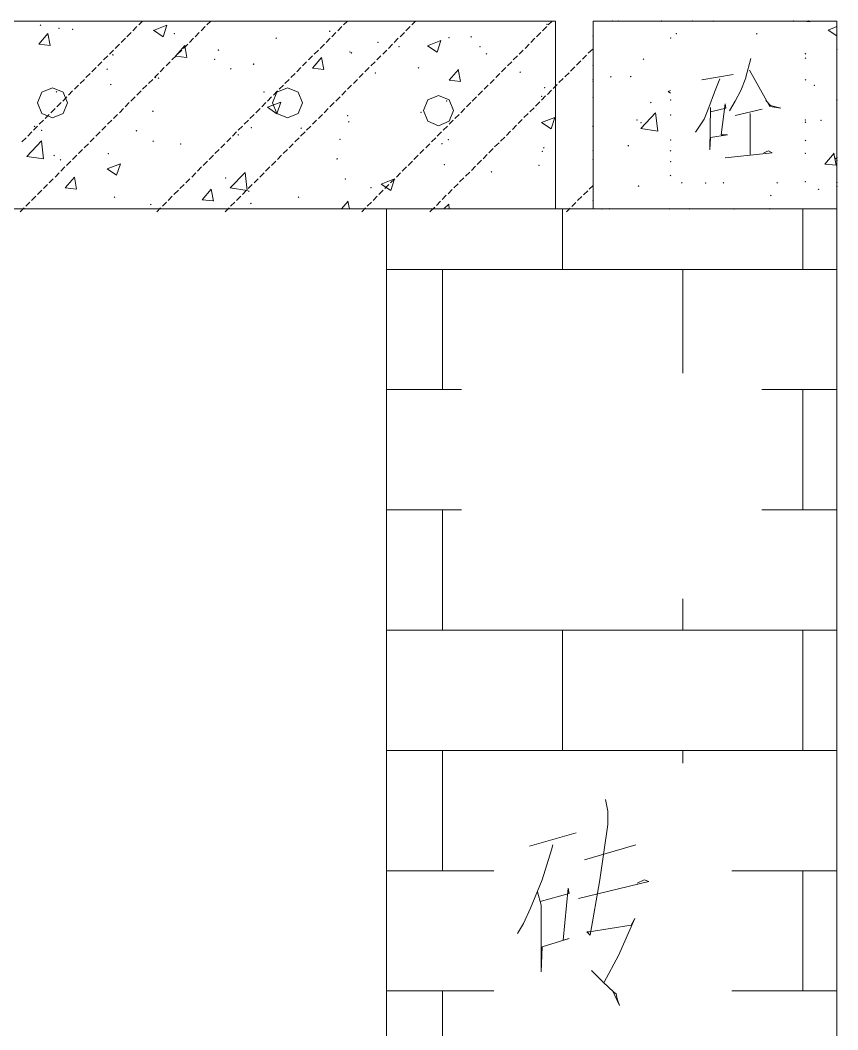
# Model space of a CAD drawing. Header units: millimetres. Extents: x -4415 to 173792, y -78716 to 47289.
# Drawn here: x 20063 to 23873, y -24127 to -19425 of the extents above; entities that cross this region are included whole.
import ezdxf

# ---------------------------------------------------------------- set-up
doc = ezdxf.new("R2010")
doc.units = ezdxf.units.MM

msp = doc.modelspace()

# ---------------------------------------------------------------- hatches: boundary and pattern name
h = msp.add_hatch(color=0)
h.dxf.hatch_style = 2
h.paths.add_polyline_path([(20158.2, -19452.6), (20154.2, -19448.6), (20158.2, -19444.6), (20162.2, -19448.6)])
h = msp.add_hatch(color=0)
h.dxf.hatch_style = 2
h.paths.add_polyline_path([(20244.1, -19467.6), (20240.1, -19463.6), (20244.1, -19459.7), (20248.1, -19463.6)])
h = msp.add_hatch(color=0)
h.dxf.hatch_style = 2
h.paths.add_polyline_path([(20307.4, -19471.9), (20303.5, -19467.9), (20307.4, -19464), (20311.4, -19467.9)])
h = msp.add_hatch(color=0)
h.dxf.hatch_style = 2
h.paths.add_polyline_path([(22517.8, -19448.3), (22513.8, -19444.3), (22517.8, -19440.4), (22521.7, -19444.3)])
h = msp.add_hatch(color=0)
h.dxf.hatch_style = 2
h.paths.add_polyline_path([(22822.6, -19433.3), (22818.7, -19429.3), (22822.6, -19425.3), (22826.6, -19429.3)])
h = msp.add_hatch(color=0)
h.dxf.hatch_style = 2
h.paths.add_polyline_path([(22822.6, -19433.3), (22818.7, -19429.3), (22822.6, -19425.3), (22826.6, -19429.3)])
h = msp.add_hatch(color=0)
h.dxf.hatch_style = 2
h.paths.add_polyline_path([(22850.5, -19433.3), (22846.6, -19429.3), (22850.5, -19425.3), (22854.5, -19429.3)])
h = msp.add_hatch(color=0)
h.dxf.hatch_style = 2
h.paths.add_polyline_path([(22850.5, -19433.3), (22846.6, -19429.3), (22850.5, -19425.3), (22854.5, -19429.3)])
h = msp.add_hatch(color=0)
h.dxf.hatch_style = 2
h.paths.add_polyline_path([(22850.5, -19433.3), (22846.6, -19429.3), (22850.5, -19425.3), (22854.5, -19429.3)])
h = msp.add_hatch(color=0)
h.dxf.hatch_style = 2
h.paths.add_polyline_path([(23050.2, -19433.3), (23046.2, -19429.3), (23050.2, -19425.3), (23054.2, -19429.3)])
h = msp.add_hatch(color=0)
h.dxf.hatch_style = 2
h.paths.add_polyline_path([(23050.2, -19433.3), (23046.2, -19429.3), (23050.2, -19425.3), (23054.2, -19429.3)])
h = msp.add_hatch(color=0)
h.dxf.hatch_style = 2
h.paths.add_polyline_path([(23050.2, -19433.3), (23046.2, -19429.3), (23050.2, -19425.3), (23054.2, -19429.3)])
h = msp.add_hatch(color=0)
h.dxf.hatch_style = 2
h.paths.add_polyline_path([(23197.3, -19433.3), (23193.3, -19429.3), (23197.3, -19425.3), (23201.3, -19429.3)])
h = msp.add_hatch(color=0)
h.dxf.hatch_style = 2
h.paths.add_polyline_path([(23293.9, -19433.3), (23289.9, -19429.3), (23293.9, -19425.3), (23297.9, -19429.3)])
h = msp.add_hatch(color=0)
h.dxf.hatch_style = 2
h.paths.add_polyline_path([(23293.9, -19433.3), (23289.9, -19429.3), (23293.9, -19425.3), (23297.9, -19429.3)])
h = msp.add_hatch(color=0)
h.dxf.hatch_style = 2
h.paths.add_polyline_path([(23293.9, -19433.3), (23289.9, -19429.3), (23293.9, -19425.3), (23297.9, -19429.3)])
h = msp.add_hatch(color=0)
h.dxf.hatch_style = 2
h.paths.add_polyline_path([(23666.4, -19433.3), (23662.4, -19429.3), (23666.4, -19425.3), (23670.4, -19429.3)])
h = msp.add_hatch(color=0)
h.dxf.hatch_style = 2
h.paths.add_polyline_path([(23666.4, -19433.3), (23662.4, -19429.3), (23666.4, -19425.3), (23670.4, -19429.3)])
h = msp.add_hatch(color=0)
h.dxf.hatch_style = 2
h.paths.add_polyline_path([(23666.4, -19433.3), (23662.4, -19429.3), (23666.4, -19425.3), (23670.4, -19429.3)])
h = msp.add_hatch(color=0)
h.dxf.hatch_style = 2
h.paths.add_polyline_path([(23737.2, -19433.3), (23733.3, -19429.3), (23737.2, -19425.3), (23741.2, -19429.3)])
h = msp.add_hatch(color=0)
h.dxf.hatch_style = 2
h.paths.add_polyline_path([(23737.2, -19433.3), (23733.3, -19429.3), (23737.2, -19425.3), (23741.2, -19429.3)])
h = msp.add_hatch(color=0)
h.dxf.hatch_style = 2
h.paths.add_polyline_path([(23737.2, -19433.3), (23733.3, -19429.3), (23737.2, -19425.3), (23741.2, -19429.3)])
h = msp.add_hatch(color=0)
h.dxf.hatch_style = 2
h.paths.add_polyline_path([(20781.9, -19492.3), (20777.9, -19488.3), (20781.9, -19484.4), (20785.9, -19488.3)])
h = msp.add_hatch(color=0)
h.dxf.hatch_style = 2
h.paths.add_polyline_path([(21256.4, -19512.7), (21252.4, -19508.7), (21256.4, -19504.8), (21260.4, -19508.7)])
h = msp.add_hatch(color=0)
h.dxf.hatch_style = 2
h.paths.add_polyline_path([(21505.4, -19480.5), (21501.5, -19476.5), (21505.4, -19472.6), (21509.4, -19476.5)])
h = msp.add_hatch(color=0)
h.dxf.hatch_style = 2
h.paths.add_polyline_path([(22061.5, -19510.6), (22057.5, -19506.6), (22061.5, -19502.6), (22065.5, -19506.6)])
h = msp.add_hatch(color=0)
h.dxf.hatch_style = 2
h.paths.add_polyline_path([(22164.6, -19507.3), (22160.6, -19503.4), (22164.6, -19499.4), (22168.5, -19503.4)])
h = msp.add_hatch(color=0)
h.dxf.hatch_style = 2
h.paths.add_polyline_path([(22732.5, -19503), (22728.5, -19499.1), (22732.5, -19495.1), (22736.4, -19499.1)])
h = msp.add_hatch(color=0)
h.dxf.hatch_style = 2
h.paths.add_polyline_path([(23094.2, -19512.7), (23090.3, -19508.7), (23094.2, -19504.8), (23098.2, -19508.7)])
h = msp.add_hatch(color=0)
h.dxf.hatch_style = 2
h.paths.add_polyline_path([(23121.1, -19492.3), (23117.1, -19488.3), (23121.1, -19484.4), (23125, -19488.3)])
h = msp.add_hatch(color=0)
h.dxf.hatch_style = 2
h.paths.add_polyline_path([(23121.1, -19492.3), (23117.1, -19488.3), (23121.1, -19484.4), (23125, -19488.3)])
h = msp.add_hatch(color=0)
h.dxf.hatch_style = 2
h.paths.add_polyline_path([(23495.7, -19492.3), (23491.7, -19488.3), (23495.7, -19484.4), (23499.7, -19488.3)])
h = msp.add_hatch(color=0)
h.dxf.hatch_style = 2
h.paths.add_polyline_path([(23495.7, -19492.3), (23491.7, -19488.3), (23495.7, -19484.4), (23499.7, -19488.3)])
h = msp.add_hatch(color=0)
h.dxf.hatch_style = 2
h.paths.add_polyline_path([(23495.7, -19492.3), (23491.7, -19488.3), (23495.7, -19484.4), (23499.7, -19488.3)])
h = msp.add_hatch(color=0)
h.dxf.hatch_style = 2
h.paths.add_polyline_path([(21730.9, -19532), (21726.9, -19528.1), (21730.9, -19524.1), (21734.9, -19528.1)])
h = msp.add_hatch(color=0)
h.dxf.hatch_style = 2
h.paths.add_polyline_path([(21828.6, -19552.4), (21824.6, -19548.5), (21828.6, -19544.5), (21832.5, -19548.5)])
h = msp.add_hatch(color=0)
h.dxf.hatch_style = 2
h.paths.add_polyline_path([(22205.4, -19552.4), (22201.4, -19548.5), (22205.4, -19544.5), (22209.3, -19548.5)])
h = msp.add_hatch(color=0)
h.dxf.hatch_style = 2
h.paths.add_polyline_path([(23869.3, -19566.4), (23865.3, -19562.4), (23869.3, -19558.4), (23873.3, -19562.4)])
h = msp.add_hatch(color=0)
h.dxf.hatch_style = 2
h.paths.add_polyline_path([(20495.3, -19591.1), (20491.3, -19587.1), (20495.3, -19583.1), (20499.3, -19587.1)])
h = msp.add_hatch(color=0)
h.dxf.hatch_style = 2
h.paths.add_polyline_path([(20969.8, -19611.5), (20965.8, -19607.5), (20969.8, -19603.5), (20973.7, -19607.5)])
h = msp.add_hatch(color=0)
h.dxf.hatch_style = 2
h.paths.add_polyline_path([(20986.9, -19568.5), (20983, -19564.6), (20986.9, -19560.6), (20990.9, -19564.6)])
h = msp.add_hatch(color=0)
h.dxf.hatch_style = 2
h.paths.add_polyline_path([(21599.9, -19577.1), (21595.9, -19573.1), (21599.9, -19569.2), (21603.9, -19573.1)])
h = msp.add_hatch(color=0)
h.dxf.hatch_style = 2
h.paths.add_polyline_path([(21606.4, -19581.4), (21602.4, -19577.4), (21606.4, -19573.5), (21610.3, -19577.4)])
h = msp.add_hatch(color=0)
h.dxf.hatch_style = 2
h.paths.add_polyline_path([(22236.5, -19585.7), (22232.5, -19581.7), (22236.5, -19577.8), (22240.5, -19581.7)])
h = msp.add_hatch(color=0)
h.dxf.hatch_style = 2
h.paths.add_polyline_path([(22967.6, -19610.4), (22963.6, -19606.4), (22967.6, -19602.5), (22971.5, -19606.4)])
h = msp.add_hatch(color=0)
h.dxf.hatch_style = 2
h.paths.add_polyline_path([(23722.2, -19585.7), (23718.2, -19581.7), (23722.2, -19577.8), (23726.2, -19581.7)])
h = msp.add_hatch(color=0)
h.dxf.hatch_style = 2
h.paths.add_polyline_path([(23722.2, -19585.7), (23718.2, -19581.7), (23722.2, -19577.8), (23726.2, -19581.7)])
h = msp.add_hatch(color=0)
h.dxf.hatch_style = 2
h.paths.add_polyline_path([(23722.2, -19606.1), (23718.2, -19602.1), (23722.2, -19598.2), (23726.2, -19602.1)])
h = msp.add_hatch(color=0)
h.dxf.hatch_style = 2
h.paths.add_polyline_path([(23722.2, -19606.1), (23718.2, -19602.1), (23722.2, -19598.2), (23726.2, -19602.1)])
h = msp.add_hatch(color=0)
h.dxf.hatch_style = 2
h.paths.add_polyline_path([(23722.2, -19606.1), (23718.2, -19602.1), (23722.2, -19598.2), (23726.2, -19602.1)])
h = msp.add_hatch(color=0)
h.dxf.hatch_style = 2
h.paths.add_polyline_path([(20468.5, -19657.6), (20464.5, -19653.7), (20468.5, -19649.7), (20472.4, -19653.7)])
h = msp.add_hatch(color=0)
h.dxf.hatch_style = 2
h.paths.add_polyline_path([(21044.9, -19655.5), (21040.9, -19651.5), (21044.9, -19647.5), (21048.9, -19651.5)])
h = msp.add_hatch(color=0)
h.dxf.hatch_style = 2
h.paths.add_polyline_path([(21151.2, -19634), (21147.2, -19630), (21151.2, -19626.1), (21155.2, -19630)])
h = msp.add_hatch(color=0)
h.dxf.hatch_style = 2
h.paths.add_polyline_path([(21444.3, -19631.9), (21440.3, -19627.9), (21444.3, -19623.9), (21448.2, -19627.9)])
h = msp.add_hatch(color=0)
h.dxf.hatch_style = 2
h.paths.add_polyline_path([(21918.7, -19651.2), (21914.8, -19647.2), (21918.7, -19643.2), (21922.7, -19647.2)])
h = msp.add_hatch(color=0)
h.dxf.hatch_style = 2
h.paths.add_polyline_path([(22732.5, -19640.5), (22728.5, -19636.5), (22732.5, -19632.5), (22736.4, -19636.5)])
h = msp.add_hatch(color=0)
h.dxf.hatch_style = 2
h.paths.add_polyline_path([(22732.5, -19640.5), (22728.5, -19636.5), (22732.5, -19632.5), (22736.4, -19636.5)])
h = msp.add_hatch(color=0)
h.dxf.hatch_style = 2
h.paths.add_polyline_path([(22732.5, -19640.5), (22728.5, -19636.5), (22732.5, -19632.5), (22736.4, -19636.5)])
h = msp.add_hatch(color=0)
h.dxf.hatch_style = 2
h.paths.add_polyline_path([(20693.9, -19696.3), (20689.9, -19692.3), (20693.9, -19688.3), (20697.9, -19692.3)])
h = msp.add_hatch(color=0)
h.dxf.hatch_style = 2
h.paths.add_polyline_path([(20707.8, -19699.5), (20703.9, -19695.5), (20707.8, -19691.6), (20711.8, -19695.5)])
h = msp.add_hatch(color=0)
h.dxf.hatch_style = 2
h.paths.add_polyline_path([(21718, -19674.8), (21714, -19670.8), (21718, -19666.9), (21722, -19670.8)])
h = msp.add_hatch(color=0)
h.dxf.hatch_style = 2
h.paths.add_polyline_path([(22393.2, -19671.6), (22389.3, -19667.6), (22393.2, -19663.6), (22397.2, -19667.6)])
h = msp.add_hatch(color=0)
h.dxf.hatch_style = 2
h.paths.add_polyline_path([(22732.5, -19705.9), (22728.5, -19702), (22732.5, -19698), (22736.4, -19702)])
h = msp.add_hatch(color=0)
h.dxf.hatch_style = 2
h.paths.add_polyline_path([(22732.5, -19705.9), (22728.5, -19702), (22732.5, -19698), (22736.4, -19702)])
h = msp.add_hatch(color=0)
h.dxf.hatch_style = 2
h.paths.add_polyline_path([(22732.5, -19705.9), (22728.5, -19702), (22732.5, -19698), (22736.4, -19702)])
h = msp.add_hatch(color=0)
h.dxf.hatch_style = 2
h.paths.add_polyline_path([(22815.1, -19693.1), (22811.1, -19689.1), (22815.1, -19685.1), (22819.1, -19689.1)])
h = msp.add_hatch(color=0)
h.dxf.hatch_style = 2
h.paths.add_polyline_path([(22908.5, -19692), (22904.5, -19688), (22908.5, -19684), (22912.5, -19688)])
h = msp.add_hatch(color=0)
h.dxf.hatch_style = 2
h.paths.add_polyline_path([(23722.2, -19707), (23718.2, -19703), (23722.2, -19699.1), (23726.2, -19703)])
h = msp.add_hatch(color=0)
h.dxf.hatch_style = 2
h.paths.add_polyline_path([(23722.2, -19707), (23718.2, -19703), (23722.2, -19699.1), (23726.2, -19703)])
h = msp.add_hatch(color=0)
h.dxf.hatch_style = 2
h.paths.add_polyline_path([(23722.2, -19707), (23718.2, -19703), (23722.2, -19699.1), (23726.2, -19703)])
h = msp.add_hatch(color=0)
h.dxf.hatch_style = 2
h.paths.add_polyline_path([(20485.6, -19728.5), (20481.7, -19724.5), (20485.6, -19720.5), (20489.6, -19724.5)])
h = msp.add_hatch(color=0)
h.dxf.hatch_style = 2
h.paths.add_polyline_path([(22507, -19743.5), (22503, -19739.5), (22507, -19735.6), (22511, -19739.5)])
h = msp.add_hatch(color=0)
h.dxf.hatch_style = 2
h.paths.add_polyline_path([(22732.5, -19715.6), (22728.5, -19711.6), (22732.5, -19707.7), (22736.4, -19711.6)])
h = msp.add_hatch(color=0)
h.dxf.hatch_style = 2
h.paths.add_polyline_path([(22732.5, -19715.6), (22728.5, -19711.6), (22732.5, -19707.7), (22736.4, -19711.6)])
h = msp.add_hatch(color=0)
h.dxf.hatch_style = 2
h.paths.add_polyline_path([(23764.1, -19732.8), (23760.1, -19728.8), (23764.1, -19724.8), (23768.1, -19728.8)])
h = msp.add_hatch(color=0)
h.dxf.hatch_style = 2
h.paths.add_polyline_path([(20232.3, -19762.8), (20228.3, -19758.9), (20232.3, -19754.9), (20236.3, -19758.9)])
h = msp.add_hatch(color=0)
h.dxf.hatch_style = 2
h.paths.add_polyline_path([(21199.5, -19763.9), (21195.5, -19759.9), (21199.5, -19756), (21203.5, -19759.9)])
h = msp.add_hatch(color=0)
h.dxf.hatch_style = 2
h.paths.add_polyline_path([(22493.1, -19784.3), (22489.1, -19780.3), (22493.1, -19776.4), (22497, -19780.3)])
h = msp.add_hatch(color=0)
h.dxf.hatch_style = 2
h.paths.add_polyline_path([(22732.5, -19790.7), (22728.5, -19786.8), (22732.5, -19782.8), (22736.4, -19786.8)])
h = msp.add_hatch(color=0)
h.dxf.hatch_style = 2
h.paths.add_polyline_path([(23094.2, -19800.4), (23090.3, -19796.4), (23094.2, -19792.5), (23098.2, -19796.4)])
h = msp.add_hatch(color=0)
h.dxf.hatch_style = 2
h.paths.add_polyline_path([(23869.3, -19800.4), (23865.3, -19796.4), (23869.3, -19792.5), (23873.3, -19796.4)])
h = msp.add_hatch(color=0)
h.dxf.hatch_style = 2
h.paths.add_polyline_path([(23869.3, -19800.4), (23865.3, -19796.4), (23869.3, -19792.5), (23873.3, -19796.4)])
h = msp.add_hatch(color=0)
h.dxf.hatch_style = 2
h.paths.add_polyline_path([(22050.8, -19805.8), (22046.8, -19801.8), (22050.8, -19797.8), (22054.8, -19801.8)])
h = msp.add_hatch(color=0)
h.dxf.hatch_style = 2
h.paths.add_polyline_path([(23001.9, -19812.2), (22997.9, -19808.2), (23001.9, -19804.3), (23005.9, -19808.2)])
h = msp.add_hatch(color=0)
h.dxf.hatch_style = 2
h.paths.add_polyline_path([(20682.1, -19853), (20678.1, -19849), (20682.1, -19845.1), (20686, -19849)])
h = msp.add_hatch(color=0)
h.dxf.hatch_style = 2
h.paths.add_polyline_path([(21589.2, -19873.4), (21585.2, -19869.4), (21589.2, -19865.5), (21593.2, -19869.4)])
h = msp.add_hatch(color=0)
h.dxf.hatch_style = 2
h.paths.add_polyline_path([(21931.6, -19858.4), (21927.7, -19854.4), (21931.6, -19850.4), (21935.6, -19854.4)])
h = msp.add_hatch(color=0)
h.dxf.hatch_style = 2
h.paths.add_polyline_path([(22937.5, -19893.8), (22933.5, -19889.8), (22937.5, -19885.9), (22941.5, -19889.8)])
h = msp.add_hatch(color=0)
h.dxf.hatch_style = 2
h.paths.add_polyline_path([(23094.2, -19871.3), (23090.3, -19867.3), (23094.2, -19863.3), (23098.2, -19867.3)])
h = msp.add_hatch(color=0)
h.dxf.hatch_style = 2
h.paths.add_polyline_path([(23722.2, -19893.8), (23718.2, -19889.8), (23722.2, -19885.9), (23726.2, -19889.8)])
h = msp.add_hatch(color=0)
h.dxf.hatch_style = 2
h.paths.add_polyline_path([(23722.2, -19893.8), (23718.2, -19889.8), (23722.2, -19885.9), (23726.2, -19889.8)])
h = msp.add_hatch(color=0)
h.dxf.hatch_style = 2
h.paths.add_polyline_path([(23722.2, -19893.8), (23718.2, -19889.8), (23722.2, -19885.9), (23726.2, -19889.8)])
h = msp.add_hatch(color=0)
h.dxf.hatch_style = 2
h.paths.add_polyline_path([(20130.3, -19923.9), (20126.3, -19919.9), (20130.3, -19915.9), (20134.3, -19919.9)])
h = msp.add_hatch(color=0)
h.dxf.hatch_style = 2
h.paths.add_polyline_path([(20163.6, -19942.1), (20159.6, -19938.1), (20163.6, -19934.2), (20167.5, -19938.1)])
h = msp.add_hatch(color=0)
h.dxf.hatch_style = 2
h.paths.add_polyline_path([(21140.5, -19930.3), (21136.5, -19926.3), (21140.5, -19922.4), (21144.4, -19926.3)])
h = msp.add_hatch(color=0)
h.dxf.hatch_style = 2
h.paths.add_polyline_path([(21372.3, -19932.4), (21368.4, -19928.5), (21372.3, -19924.5), (21376.3, -19928.5)])
h = msp.add_hatch(color=0)
h.dxf.hatch_style = 2
h.paths.add_polyline_path([(21594.5, -19902.4), (21590.6, -19898.4), (21594.5, -19894.4), (21598.5, -19898.4)])
h = msp.add_hatch(color=0)
h.dxf.hatch_style = 2
h.paths.add_polyline_path([(22732.5, -19922.8), (22728.5, -19918.8), (22732.5, -19914.8), (22736.4, -19918.8)])
h = msp.add_hatch(color=0)
h.dxf.hatch_style = 2
h.paths.add_polyline_path([(22732.5, -19922.8), (22728.5, -19918.8), (22732.5, -19914.8), (22736.4, -19918.8)])
h = msp.add_hatch(color=0)
h.dxf.hatch_style = 2
h.paths.add_polyline_path([(22955.7, -19906.7), (22951.8, -19902.7), (22955.7, -19898.7), (22959.7, -19902.7)])
h = msp.add_hatch(color=0)
h.dxf.hatch_style = 2
h.paths.add_polyline_path([(23722.2, -19904.5), (23718.2, -19900.6), (23722.2, -19896.6), (23726.2, -19900.6)])
h = msp.add_hatch(color=0)
h.dxf.hatch_style = 2
h.paths.add_polyline_path([(23722.2, -19904.5), (23718.2, -19900.6), (23722.2, -19896.6), (23726.2, -19900.6)])
h = msp.add_hatch(color=0)
h.dxf.hatch_style = 2
h.paths.add_polyline_path([(23795.2, -19895.9), (23791.2, -19892), (23795.2, -19888), (23799.2, -19892)])
h = msp.add_hatch(color=0)
h.dxf.hatch_style = 2
h.paths.add_polyline_path([(20604.8, -19944.3), (20600.8, -19940.3), (20604.8, -19936.3), (20608.8, -19940.3)])
h = msp.add_hatch(color=0)
h.dxf.hatch_style = 2
h.paths.add_polyline_path([(21079.3, -19963.6), (21075.3, -19959.6), (21079.3, -19955.6), (21083.2, -19959.6)])
h = msp.add_hatch(color=0)
h.dxf.hatch_style = 2
h.paths.add_polyline_path([(21553.8, -19984), (21549.8, -19980), (21553.8, -19976), (21557.7, -19980)])
h = msp.add_hatch(color=0)
h.dxf.hatch_style = 2
h.paths.add_polyline_path([(22058.3, -19986.1), (22054.3, -19982.1), (22058.3, -19978.2), (22062.3, -19982.1)])
h = msp.add_hatch(color=0)
h.dxf.hatch_style = 2
h.paths.add_polyline_path([(23094.2, -19987.2), (23090.3, -19983.2), (23094.2, -19979.2), (23098.2, -19983.2)])
h = msp.add_hatch(color=0)
h.dxf.hatch_style = 2
h.paths.add_polyline_path([(23094.2, -19987.2), (23090.3, -19983.2), (23094.2, -19979.2), (23098.2, -19983.2)])
h = msp.add_hatch(color=0)
h.dxf.hatch_style = 2
h.paths.add_polyline_path([(23722.2, -19989.3), (23718.2, -19985.4), (23722.2, -19981.4), (23726.2, -19985.4)])
h = msp.add_hatch(color=0)
h.dxf.hatch_style = 2
h.paths.add_polyline_path([(23722.2, -19989.3), (23718.2, -19985.4), (23722.2, -19981.4), (23726.2, -19985.4)])
h = msp.add_hatch(color=0)
h.dxf.hatch_style = 2
h.paths.add_polyline_path([(20683.1, -19992.6), (20679.2, -19988.6), (20683.1, -19984.6), (20687.1, -19988.6)])
h = msp.add_hatch(color=0)
h.dxf.hatch_style = 2
h.paths.add_polyline_path([(20810.9, -20005.4), (20806.9, -20001.5), (20810.9, -19997.5), (20814.9, -20001.5)])
h = msp.add_hatch(color=0)
h.dxf.hatch_style = 2
h.paths.add_polyline_path([(22028.2, -20004.4), (22024.3, -20000.4), (22028.2, -19996.4), (22032.2, -20000.4)])
h = msp.add_hatch(color=0)
h.dxf.hatch_style = 2
h.paths.add_polyline_path([(22502.7, -20023.7), (22498.8, -20019.7), (22502.7, -20015.7), (22506.7, -20019.7)])
h = msp.add_hatch(color=0)
h.dxf.hatch_style = 2
h.paths.add_polyline_path([(22732.5, -20035.5), (22728.5, -20031.5), (22732.5, -20027.6), (22736.4, -20031.5)])
h = msp.add_hatch(color=0)
h.dxf.hatch_style = 2
h.paths.add_polyline_path([(22732.5, -20035.5), (22728.5, -20031.5), (22732.5, -20027.6), (22736.4, -20031.5)])
h = msp.add_hatch(color=0)
h.dxf.hatch_style = 2
h.paths.add_polyline_path([(22732.5, -20035.5), (22728.5, -20031.5), (22732.5, -20027.6), (22736.4, -20031.5)])
h = msp.add_hatch(color=0)
h.dxf.hatch_style = 2
h.paths.add_polyline_path([(22896.7, -20014), (22892.7, -20010.1), (22896.7, -20006.1), (22900.7, -20010.1)])
h = msp.add_hatch(color=0)
h.dxf.hatch_style = 2
h.paths.add_polyline_path([(20221.5, -20059.1), (20217.6, -20055.1), (20221.5, -20051.2), (20225.5, -20055.1)])
h = msp.add_hatch(color=0)
h.dxf.hatch_style = 2
h.paths.add_polyline_path([(20251.6, -20079.5), (20247.6, -20075.5), (20251.6, -20071.6), (20255.6, -20075.5)])
h = msp.add_hatch(color=0)
h.dxf.hatch_style = 2
h.paths.add_polyline_path([(20473.8, -20050.5), (20469.8, -20046.6), (20473.8, -20042.6), (20477.8, -20046.6)])
h = msp.add_hatch(color=0)
h.dxf.hatch_style = 2
h.paths.add_polyline_path([(21539.8, -20075.2), (21535.8, -20071.2), (21539.8, -20067.3), (21543.8, -20071.2)])
h = msp.add_hatch(color=0)
h.dxf.hatch_style = 2
h.paths.add_polyline_path([(22496.3, -20039.8), (22492.3, -20035.8), (22496.3, -20031.9), (22500.3, -20035.8)])
h = msp.add_hatch(color=0)
h.dxf.hatch_style = 2
h.paths.add_polyline_path([(22732.5, -20078.4), (22728.5, -20074.5), (22732.5, -20070.5), (22736.4, -20074.5)])
h = msp.add_hatch(color=0)
h.dxf.hatch_style = 2
h.paths.add_polyline_path([(23094.2, -20037.6), (23090.3, -20033.7), (23094.2, -20029.7), (23098.2, -20033.7)])
h = msp.add_hatch(color=0)
h.dxf.hatch_style = 2
h.paths.add_polyline_path([(23094.2, -20037.6), (23090.3, -20033.7), (23094.2, -20029.7), (23098.2, -20033.7)])
h = msp.add_hatch(color=0)
h.dxf.hatch_style = 2
h.paths.add_polyline_path([(23722.2, -20049.5), (23718.2, -20045.5), (23722.2, -20041.5), (23726.2, -20045.5)])
h = msp.add_hatch(color=0)
h.dxf.hatch_style = 2
h.paths.add_polyline_path([(23722.2, -20049.5), (23718.2, -20045.5), (23722.2, -20041.5), (23726.2, -20045.5)])
h = msp.add_hatch(color=0)
h.dxf.hatch_style = 2
h.paths.add_polyline_path([(23863.9, -20073.1), (23859.9, -20069.1), (23863.9, -20065.1), (23867.9, -20069.1)])
h = msp.add_hatch(color=0)
h.dxf.hatch_style = 2
h.paths.add_polyline_path([(23869.3, -20068.8), (23865.3, -20064.8), (23869.3, -20060.8), (23873.3, -20064.8)])
h = msp.add_hatch(color=0)
h.dxf.hatch_style = 2
h.paths.add_polyline_path([(23869.3, -20068.8), (23865.3, -20064.8), (23869.3, -20060.8), (23873.3, -20064.8)])
h = msp.add_hatch(color=0)
h.dxf.hatch_style = 2
h.paths.add_polyline_path([(23869.3, -20082.7), (23865.3, -20078.8), (23869.3, -20074.8), (23873.3, -20078.8)])
h = msp.add_hatch(color=0)
h.dxf.hatch_style = 2
h.paths.add_polyline_path([(22040, -20102.1), (22036.1, -20098.1), (22040, -20094.1), (22044, -20098.1)])
h = msp.add_hatch(color=0)
h.dxf.hatch_style = 2
h.paths.add_polyline_path([(22481.3, -20105.3), (22477.3, -20101.3), (22481.3, -20097.3), (22485.2, -20101.3)])
h = msp.add_hatch(color=0)
h.dxf.hatch_style = 2
h.paths.add_polyline_path([(23094.2, -20088.1), (23090.3, -20084.1), (23094.2, -20080.2), (23098.2, -20084.1)])
h = msp.add_hatch(color=0)
h.dxf.hatch_style = 2
h.paths.add_polyline_path([(21021.3, -20164.3), (21017.3, -20160.3), (21021.3, -20156.4), (21025.3, -20160.3)])
h = msp.add_hatch(color=0)
h.dxf.hatch_style = 2
h.paths.add_polyline_path([(21578.4, -20168.6), (21574.5, -20164.6), (21578.4, -20160.7), (21582.4, -20164.6)])
h = msp.add_hatch(color=0)
h.dxf.hatch_style = 2
h.paths.add_polyline_path([(22259, -20135.3), (22255.1, -20131.4), (22259, -20127.4), (22263, -20131.4)])
h = msp.add_hatch(color=0)
h.dxf.hatch_style = 2
h.paths.add_polyline_path([(23094.2, -20152.5), (23090.3, -20148.5), (23094.2, -20144.6), (23098.2, -20148.5)])
h = msp.add_hatch(color=0)
h.dxf.hatch_style = 2
h.paths.add_polyline_path([(21697.6, -20209.4), (21693.6, -20205.4), (21697.6, -20201.5), (21701.6, -20205.4)])
h = msp.add_hatch(color=0)
h.dxf.hatch_style = 2
h.paths.add_polyline_path([(22732.5, -20204), (22728.5, -20200.1), (22732.5, -20196.1), (22736.4, -20200.1)])
h = msp.add_hatch(color=0)
h.dxf.hatch_style = 2
h.paths.add_polyline_path([(22732.5, -20204), (22728.5, -20200.1), (22732.5, -20196.1), (22736.4, -20200.1)])
h = msp.add_hatch(color=0)
h.dxf.hatch_style = 2
h.paths.add_polyline_path([(22732.5, -20204), (22728.5, -20200.1), (22732.5, -20196.1), (22736.4, -20200.1)])
h = msp.add_hatch(color=0)
h.dxf.hatch_style = 2
h.paths.add_polyline_path([(22945, -20201.9), (22941, -20197.9), (22945, -20193.9), (22949, -20197.9)])
h = msp.add_hatch(color=0)
h.dxf.hatch_style = 2
h.paths.add_polyline_path([(23146.8, -20186.9), (23142.9, -20182.9), (23146.8, -20178.9), (23150.8, -20182.9)])
h = msp.add_hatch(color=0)
h.dxf.hatch_style = 2
h.paths.add_polyline_path([(23146.8, -20186.9), (23142.9, -20182.9), (23146.8, -20178.9), (23150.8, -20182.9)])
h = msp.add_hatch(color=0)
h.dxf.hatch_style = 2
h.paths.add_polyline_path([(23146.8, -20186.9), (23142.9, -20182.9), (23146.8, -20178.9), (23150.8, -20182.9)])
h = msp.add_hatch(color=0)
h.dxf.hatch_style = 2
h.paths.add_polyline_path([(23257.4, -20186.9), (23253.4, -20182.9), (23257.4, -20178.9), (23261.4, -20182.9)])
h = msp.add_hatch(color=0)
h.dxf.hatch_style = 2
h.paths.add_polyline_path([(23257.4, -20186.9), (23253.4, -20182.9), (23257.4, -20178.9), (23261.4, -20182.9)])
h = msp.add_hatch(color=0)
h.dxf.hatch_style = 2
h.paths.add_polyline_path([(23340.1, -20186.9), (23336.1, -20182.9), (23340.1, -20178.9), (23344, -20182.9)])
h = msp.add_hatch(color=0)
h.dxf.hatch_style = 2
h.paths.add_polyline_path([(23590.2, -20186.9), (23586.2, -20182.9), (23590.2, -20178.9), (23594.1, -20182.9)])
h = msp.add_hatch(color=0)
h.dxf.hatch_style = 2
h.paths.add_polyline_path([(23590.2, -20186.9), (23586.2, -20182.9), (23590.2, -20178.9), (23594.1, -20182.9)])
h = msp.add_hatch(color=0)
h.dxf.hatch_style = 2
h.paths.add_polyline_path([(23590.2, -20186.9), (23586.2, -20182.9), (23590.2, -20178.9), (23594.1, -20182.9)])
h = msp.add_hatch(color=0)
h.dxf.hatch_style = 2
h.paths.add_polyline_path([(23722.2, -20181.5), (23718.2, -20177.5), (23722.2, -20173.6), (23726.2, -20177.5)])
h = msp.add_hatch(color=0)
h.dxf.hatch_style = 2
h.paths.add_polyline_path([(23722.2, -20181.5), (23718.2, -20177.5), (23722.2, -20173.6), (23726.2, -20177.5)])
h = msp.add_hatch(color=0)
h.dxf.hatch_style = 2
h.paths.add_polyline_path([(23722.2, -20181.5), (23718.2, -20177.5), (23722.2, -20173.6), (23726.2, -20177.5)])
h = msp.add_hatch(color=0)
h.dxf.hatch_style = 2
h.paths.add_polyline_path([(23783.4, -20216.9), (23779.4, -20212.9), (23783.4, -20209), (23787.4, -20212.9)])
h = msp.add_hatch(color=0)
h.dxf.hatch_style = 2
h.paths.add_polyline_path([(23869.3, -20183.6), (23865.3, -20179.7), (23869.3, -20175.7), (23873.3, -20179.7)])
h = msp.add_hatch(color=0)
h.dxf.hatch_style = 2
h.paths.add_polyline_path([(23869.3, -20205.1), (23865.3, -20201.1), (23869.3, -20197.2), (23873.3, -20201.1)])
h = msp.add_hatch(color=0)
h.dxf.hatch_style = 2
h.paths.add_polyline_path([(23869.3, -20205.1), (23865.3, -20201.1), (23869.3, -20197.2), (23873.3, -20201.1)])
h = msp.add_hatch(color=0)
h.dxf.hatch_style = 2
h.paths.add_polyline_path([(20502.8, -20253.4), (20498.8, -20249.4), (20502.8, -20245.5), (20506.8, -20249.4)])
h = msp.add_hatch(color=0)
h.dxf.hatch_style = 2
h.paths.add_polyline_path([(21128.7, -20225.5), (21124.7, -20221.5), (21128.7, -20217.6), (21132.6, -20221.5)])
h = msp.add_hatch(color=0)
h.dxf.hatch_style = 2
h.paths.add_polyline_path([(21360.5, -20253.4), (21356.6, -20249.4), (21360.5, -20245.5), (21364.5, -20249.4)])
h = msp.add_hatch(color=0)
h.dxf.hatch_style = 2
h.paths.add_polyline_path([(22732.5, -20269.5), (22728.5, -20265.6), (22732.5, -20261.6), (22736.4, -20265.6)])
h = msp.add_hatch(color=0)
h.dxf.hatch_style = 2
h.paths.add_polyline_path([(22732.5, -20269.5), (22728.5, -20265.6), (22732.5, -20261.6), (22736.4, -20265.6)])
h = msp.add_hatch(color=0)
h.dxf.hatch_style = 2
h.paths.add_polyline_path([(23561.2, -20245.9), (23557.2, -20241.9), (23561.2, -20238), (23565.2, -20241.9)])
h = msp.add_hatch(color=0)
h.dxf.hatch_style = 2
h.paths.add_polyline_path([(20672.4, -20287.8), (20668.4, -20283.8), (20672.4, -20279.8), (20676.4, -20283.8)])
h = msp.add_hatch(color=0)
h.dxf.hatch_style = 2
h.paths.add_polyline_path([(21138.3, -20282.4), (21134.3, -20278.4), (21138.3, -20274.5), (21142.3, -20278.4)])
h = msp.add_hatch(color=0)
h.dxf.hatch_style = 2
h.paths.add_polyline_path([(22774.3, -20308.2), (22770.3, -20304.2), (22774.3, -20300.2), (22778.3, -20304.2)])
h = msp.add_hatch(color=0)
h.dxf.hatch_style = 2
h.paths.add_polyline_path([(22807.6, -20308.2), (22803.6, -20304.2), (22807.6, -20300.2), (22811.6, -20304.2)])
h = msp.add_hatch(color=0)
h.dxf.hatch_style = 2
h.paths.add_polyline_path([(23088.9, -20308.2), (23084.9, -20304.2), (23088.9, -20300.2), (23092.8, -20304.2)])
h = msp.add_hatch(color=0)
h.dxf.hatch_style = 2
h.paths.add_polyline_path([(23088.9, -20308.2), (23084.9, -20304.2), (23088.9, -20300.2), (23092.8, -20304.2)])
h = msp.add_hatch(color=0)
h.dxf.hatch_style = 2
h.paths.add_polyline_path([(23182.2, -20308.2), (23178.3, -20304.2), (23182.2, -20300.2), (23186.2, -20304.2)])
h = msp.add_hatch(color=0)
h.dxf.hatch_style = 2
h.paths.add_polyline_path([(23182.2, -20308.2), (23178.3, -20304.2), (23182.2, -20300.2), (23186.2, -20304.2)])
h = msp.add_hatch(color=0)
h.dxf.hatch_style = 2
h.paths.add_polyline_path([(23389.4, -20308.2), (23385.5, -20304.2), (23389.4, -20300.2), (23393.4, -20304.2)])
h = msp.add_hatch(color=0)
h.dxf.hatch_style = 2
h.paths.add_polyline_path([(23556.9, -20308.2), (23552.9, -20304.2), (23556.9, -20300.2), (23560.9, -20304.2)])
h = msp.add_hatch(color=0)
h.dxf.hatch_style = 2
h.paths.add_polyline_path([(23556.9, -20308.2), (23552.9, -20304.2), (23556.9, -20300.2), (23560.9, -20304.2)])
h = msp.add_hatch(color=0)
h.dxf.hatch_style = 2
h.paths.add_polyline_path([(23556.9, -20308.2), (23552.9, -20304.2), (23556.9, -20300.2), (23560.9, -20304.2)])

# ---------------------------------------------------------------- linework, layer by layer
at = {"color": 0, "lineweight": 0}
for points in [[(22557.5, -19429.3), (16609.2, -19429.3)], [(20587.6, -19474.4), (20606.9, -19455.1)], [(20615.5, -19447.5), (20633.8, -19429.3)], [(20684.2, -19473.3), (20746.5, -19448.6)], [(20729.3, -19502.3), (20746.5, -19448.6)], [(20906.4, -19474.4), (20925.8, -19455.1)], [(20933.3, -19447.5), (20951.5, -19429.3)], [(21543, -19474.4), (21562.3, -19455.1)], [(21569.9, -19447.5), (21588.1, -19429.3)], [(21860.8, -19474.4), (21880.1, -19455.1)], [(21887.6, -19447.5), (21905.9, -19429.3)], [(22497.4, -19474.4), (22516.7, -19455.1)], [(22524.2, -19447.5), (22542.4, -19429.3)], [(22557.5, -20304.2), (22557.5, -19429.3)], [(22732.5, -19429.3), (22732.5, -20304.2)], [(23869.3, -19429.3), (22732.5, -19429.3)], [(23712.6, -19429.3), (23742.6, -19432.5)], [(23742.6, -19432.5), (23742.6, -19429.3)], [(23828.5, -19471.2), (23869.3, -19455.1)], [(23869.3, -20304.2), (23869.3, -19429.3)], [(20149.6, -19537.7), (20192.6, -19487.3)], [(20202.2, -19543.1), (20192.6, -19487.3)], [(20533.9, -19529.1), (20553.3, -19509.8)], [(20560.8, -19502.3), (20580.1, -19483)], [(20684.2, -19472.2), (20729.3, -19502.3)], [(20851.7, -19529.1), (20871, -19509.8)], [(20878.5, -19502.3), (20897.8, -19483)], [(21488.3, -19529.1), (21507.6, -19509.8)], [(21515.1, -19502.3), (21534.4, -19483)], [(21806, -19529.1), (21825.3, -19509.8)], [(21833.9, -19502.3), (21853.3, -19483)], [(22442.6, -19529.1), (22461.9, -19509.8)], [(22469.4, -19502.3), (22489.8, -19483)], [(23828.5, -19471.2), (23869.3, -19498)], [(20149.6, -19537.7), (20203.3, -19543.1)], [(20506, -19557), (20525.3, -19536.6)], [(20787.3, -19593.5), (20830.2, -19543.1)], [(20824.9, -19557), (20844.2, -19536.6)], [(20839.9, -19598.9), (20830.2, -19543.1)], [(21460.4, -19557), (21480.8, -19536.6)], [(21779.2, -19557), (21798.5, -19536.6)], [(21961.7, -19544.2), (22023.9, -19520.5)], [(21961.7, -19544.2), (22005.7, -19574.2)], [(22005.7, -19574.2), (22023.9, -19520.5)], [(22415.8, -19557), (22435.1, -19536.6)], [(22709.9, -19579.6), (22732.5, -19558.1)], [(20451.3, -19610.7), (20471.7, -19591.4)], [(20479.2, -19583.9), (20498.5, -19564.6)], [(20770.1, -19610.7), (20789.4, -19591.4)], [(20787.3, -19593.5), (20839.9, -19598.9)], [(20796.9, -19583.9), (20816.3, -19564.6)], [(21406.7, -19610.7), (21426, -19591.4)], [(21424.9, -19649.4), (21467.9, -19598.9)], [(21433.5, -19583.9), (21452.8, -19564.6)], [(21477.5, -19654.7), (21467.9, -19598.9)], [(21724.4, -19610.7), (21743.8, -19591.4)], [(21752.4, -19583.9), (21771.7, -19564.6)], [(22361, -19610.7), (22380.3, -19591.4)], [(22387.9, -19583.9), (22407.2, -19564.6)], [(22683.1, -19607.5), (22702.4, -19588.2)], [(23467.8, -19604.3), (23445.3, -19691.2), (23445.3, -19694.5), (23421.6, -19752.4), (23394.8, -19802.9), (23369, -19848)], [(20397.6, -19665.5), (20416.9, -19646.1)], [(20424.4, -19638.6), (20443.8, -19619.3)], [(20715.4, -19665.5), (20734.7, -19646.1)], [(20743.3, -19638.6), (20762.6, -19619.3)], [(21351.9, -19665.5), (21371.3, -19646.1)], [(21378.8, -19638.6), (21398.1, -19619.3)], [(21424.9, -19649.4), (21477.5, -19654.7)], [(21669.7, -19665.5), (21690.1, -19646.1)], [(21697.6, -19638.6), (21716.9, -19619.3)], [(22306.3, -19665.5), (22325.6, -19646.1)], [(22334.2, -19638.6), (22353.5, -19619.3)], [(22628.3, -19662.2), (22647.6, -19641.8)], [(22656.2, -19634.3), (22675.6, -19615)], [(20369.7, -19692.3), (20389, -19673)], [(20688.5, -19692.3), (20707.8, -19673)], [(21325.1, -19692.3), (21344.4, -19673)], [(21642.9, -19692.3), (21662.2, -19673)], [(22062.6, -19705.2), (22105.5, -19654.7)], [(22115.2, -19710.6), (22104.5, -19654.7)], [(22279.4, -19692.3), (22298.8, -19673)], [(22573.6, -19715.9), (22594, -19696.6)], [(22601.5, -19689.1), (22620.8, -19669.8)], [(23322.9, -19698.7), (23299.3, -19761), (23272.4, -19831.9), (23249.9, -19885.5), (23210.2, -19946.7)], [(23385.1, -19678.3), (23240.2, -19703)], [(23461.4, -19658), (23556.9, -19827.6), (23607.4, -19835.1), (23560.1, -19823.3), (23537.6, -19798.6)], [(20316, -19747.1), (20335.3, -19727.7)], [(20342.9, -19720.2), (20362.2, -19700.9)], [(20633.8, -19747.1), (20653.1, -19727.7)], [(20660.6, -19720.2), (20681, -19700.9)], [(21270.4, -19747.1), (21289.7, -19727.7)], [(21297.2, -19720.2), (21316.5, -19700.9)], [(21588.1, -19747.1), (21607.4, -19727.7)], [(21616, -19720.2), (21635.3, -19700.9)], [(22062.6, -19705.2), (22115.2, -19710.6)], [(22224.7, -19747.1), (22244, -19727.7)], [(22252.6, -19720.2), (22271.9, -19700.9)], [(22546.7, -19743.8), (22566.1, -19724.5)], [(20261.3, -19801.8), (20280.6, -19782.5)], [(20288.1, -19773.9), (20307.4, -19754.6)], [(20579, -19801.8), (20598.3, -19782.5)], [(20606.9, -19773.9), (20626.3, -19754.6)], [(21215.6, -19801.8), (21234.9, -19782.5)], [(21243.5, -19773.9), (21262.8, -19754.6)], [(21534.4, -19801.8), (21553.8, -19782.5)], [(21561.3, -19773.9), (21580.6, -19754.6)], [(22169.9, -19801.8), (22190.3, -19782.5)], [(22197.9, -19773.9), (22217.2, -19754.6)], [(22492, -19797.5), (22511.3, -19778.2)], [(22519.9, -19770.7), (22539.2, -19751.3)], [(23082.4, -19757.8), (23094.2, -19752.4)], [(23082.4, -19757.8), (23094.2, -19765.3)], [(20206.5, -19856.5), (20225.8, -19836.2)], [(20234.4, -19828.6), (20253.8, -19809.3)], [(20525.3, -19856.5), (20544.7, -19836.2)], [(20552.2, -19828.6), (20571.5, -19809.3)], [(21160.9, -19856.5), (21181.3, -19836.2)], [(21188.8, -19828.6), (21208.1, -19809.3)], [(21215.6, -19830.8), (21277.9, -19807.2)], [(21215.6, -19830.8), (21259.6, -19860.8)], [(21259.6, -19860.8), (21277.9, -19807.2)], [(21479.7, -19856.5), (21499, -19836.2)], [(21506.5, -19828.6), (21525.8, -19809.3)], [(22116.3, -19856.5), (22135.6, -19836.2)], [(22143.1, -19828.6), (22162.4, -19809.3)], [(22438.3, -19852.3), (22457.6, -19832.9)], [(22465.2, -19825.4), (22484.5, -19806.1)], [(23279.9, -19831.9), (23276.7, -20029.4), (23279.9, -19971.4), (23359.4, -19959.6), (23329.3, -19959.6), (23348.6, -19814.7), (23351.9, -19835.1), (23279.9, -19852.3)], [(23520.4, -19839.4), (23394.8, -19868.4)], [(20179.7, -19883.4), (20199, -19864.1)], [(20497.4, -19883.4), (20516.8, -19864.1)], [(21134, -19883.4), (21153.3, -19864.1)], [(21452.8, -19883.4), (21472.2, -19864.1)], [(22088.4, -19883.4), (22108.8, -19864.1)], [(22383.6, -19907), (22402.9, -19887.7)], [(22410.4, -19879.1), (22429.7, -19859.8)], [(22493.1, -19901.6), (22555.3, -19878)], [(22537.1, -19931.7), (22554.3, -19878)], [(22955.7, -19929.5), (23024.4, -19856.5)], [(23034.1, -19941.4), (23024.4, -19856.5)], [(23464.6, -19859.8), (23464.6, -20050.9)], [(20124.9, -19938.1), (20144.3, -19918.8)], [(20151.8, -19910.2), (20172.2, -19890.9)], [(20443.8, -19938.1), (20463.1, -19918.8)], [(20470.6, -19910.2), (20489.9, -19890.9)], [(21079.3, -19938.1), (21099.7, -19918.8)], [(21107.2, -19910.2), (21126.5, -19890.9)], [(21398.1, -19938.1), (21417.4, -19918.8)], [(21424.9, -19910.2), (21444.3, -19890.9)], [(22034.7, -19938.1), (22054, -19918.8)], [(22061.5, -19910.2), (22080.8, -19890.9)], [(22356.7, -19933.8), (22376.1, -19914.5)], [(22492, -19901.6), (22537.1, -19931.7)], [(22955.7, -19929.5), (23034.1, -19941.4)], [(20070.2, -19991.8), (20090.6, -19972.5)], [(20098.1, -19965), (20117.4, -19945.6)], [(20389, -19991.8), (20408.3, -19972.5)], [(20415.8, -19965), (20435.2, -19945.6)], [(21025.6, -19991.8), (21044.9, -19972.5)], [(21052.4, -19965), (21071.8, -19945.6)], [(21343.3, -19991.8), (21362.7, -19972.5)], [(21370.2, -19965), (21390.6, -19945.6)], [(21979.9, -19991.8), (21999.3, -19972.5)], [(22006.8, -19965), (22026.1, -19945.6)], [(22302, -19988.6), (22321.3, -19969.3)], [(22328.8, -19961.8), (22348.1, -19941.4)], [(20093.8, -20059.4), (20162.5, -19987.5)], [(20172.2, -20071.2), (20162.5, -19987.5)], [(20334.3, -20046.6), (20353.6, -20027.2)], [(20361.1, -20019.7), (20381.5, -20000.4)], [(20970.8, -20046.6), (20990.2, -20027.2)], [(20997.7, -20019.7), (21017, -20000.4)], [(21288.6, -20046.6), (21309, -20027.2)], [(21316.5, -20019.7), (21335.8, -20000.4)], [(21925.2, -20046.6), (21944.5, -20027.2)], [(21953.1, -20019.7), (21972.4, -20000.4)], [(22247.2, -20043.3), (22266.6, -20022.9)], [(22274.1, -20015.4), (22294.5, -19996.1)], [(20093.8, -20059.4), (20172.2, -20071.2)], [(20307.4, -20073.4), (20326.7, -20054.1)], [(20944, -20073.4), (20963.3, -20054.1)], [(21261.8, -20073.4), (21281.1, -20054.1)], [(21898.3, -20073.4), (21917.7, -20054.1)], [(22220.4, -20070.2), (22239.7, -20050.9)], [(23348.6, -20067), (23567.6, -20042.3), (23550.5, -20033.7), (23527.9, -20042.3)], [(23813.5, -20095.9), (23856.4, -20044.4)], [(23866.1, -20100.2), (23855.3, -20045.5)], [(20252.7, -20128.1), (20272, -20108.8)], [(20279.5, -20101.3), (20299.9, -20082)], [(20468.5, -20117.4), (20530.7, -20093.8)], [(20468.5, -20117.4), (20512.5, -20147.5)], [(20512.5, -20147.5), (20530.7, -20093.8)], [(20889.3, -20128.1), (20908.6, -20108.8)], [(20916.1, -20101.3), (20935.4, -20082)], [(21207, -20128.1), (21226.3, -20108.8)], [(21234.9, -20101.3), (21254.2, -20082)], [(21843.6, -20128.1), (21862.9, -20108.8)], [(21871.5, -20101.3), (21890.8, -20082)], [(22165.6, -20124.9), (22185, -20105.6)], [(22192.5, -20097), (22212.9, -20077.7)], [(23813.5, -20095.9), (23866.1, -20100.2)], [(20197.9, -20182.9), (20217.3, -20163.6)], [(20225.8, -20156.1), (20245.2, -20135.7)], [(20273.1, -20206.5), (20316, -20156.1)], [(20325.7, -20211.9), (20316, -20156.1)], [(20834.5, -20182.9), (20853.8, -20163.6)], [(20862.4, -20156.1), (20881.7, -20135.7)], [(21041.7, -20206.5), (21111.5, -20134.6)], [(21121.1, -20218.3), (21111.5, -20134.6)], [(21153.3, -20182.9), (21172.7, -20163.6)], [(21180.2, -20156.1), (21199.5, -20135.7)], [(21745.9, -20188.3), (21808.2, -20164.6)], [(21788.9, -20182.9), (21809.2, -20163.6)], [(21789.9, -20218.3), (21808.2, -20164.6)], [(21816.8, -20156.1), (21836.1, -20135.7)], [(22110.9, -20178.6), (22130.2, -20159.3)], [(22138.8, -20151.8), (22158.1, -20132.4)], [(20171.1, -20209.7), (20190.4, -20190.4)], [(20273.1, -20206.5), (20325.7, -20211.9)], [(20807.7, -20209.7), (20827, -20190.4)], [(20910.7, -20262.3), (20953.7, -20211.9)], [(20963.3, -20267.7), (20953.7, -20211.9)], [(21041.7, -20206.5), (21121.1, -20218.3)], [(21125.4, -20209.7), (21144.8, -20190.4)], [(21745.9, -20188.3), (21789.9, -20218.3)], [(21762, -20209.7), (21781.3, -20190.4)], [(22057.2, -20233.3), (22076.5, -20214)], [(22084.1, -20206.5), (22103.4, -20187.2)], [(22715.3, -20211.9), (22732.5, -20194.7)], [(20116.3, -20264.5), (20135.7, -20245.2)], [(20144.3, -20237.6), (20163.6, -20217.2)], [(20752.9, -20264.5), (20772.2, -20245.2)], [(20779.8, -20237.6), (20800.2, -20217.2)], [(20910.7, -20262.3), (20963.3, -20266.6)], [(21071.8, -20264.5), (21091.1, -20245.2)], [(21098.6, -20237.6), (21117.9, -20217.2)], [(21707.3, -20264.5), (21726.6, -20245.2)], [(21735.2, -20237.6), (21754.5, -20217.2)], [(22029.3, -20260.2), (22048.6, -20240.9)], [(22660.5, -20265.6), (22679.9, -20246.2)], [(22688.4, -20238.7), (22707.8, -20219.4)], [(16609.2, -20304.2), (22557.5, -20304.2)], [(20063.7, -20318.2), (20082, -20299.9)], [(20089.5, -20291.3), (20108.8, -20272)], [(20699.3, -20318.2), (20717.5, -20299.9)], [(20726.1, -20291.3), (20745.4, -20272)], [(21018.1, -20318.2), (21036.3, -20299.9)], [(21043.8, -20291.3), (21063.2, -20272)], [(21560.2, -20304.2), (21591.3, -20267.7)], [(21597.8, -20304.2), (21590.3, -20267.7)], [(21654.7, -20318.2), (21672.9, -20299.9)], [(21680.4, -20291.3), (21699.8, -20272)], [(21769.5, -20304.2), (21769.5, -29052.1)], [(21972.4, -20318.2), (21995, -20295.6)], [(22002.5, -20288.1), (22021.8, -20268.8)], [(22037.9, -20304.2), (22060.4, -20281.7)], [(22062.6, -20304.2), (22060.4, -20281.7)], [(22557.5, -20304.2), (22732.5, -20304.2)], [(22590.8, -20586.5), (22590.8, -20304.2)], [(22609, -20318.2), (22626.2, -20301)], [(22633.7, -20293.5), (22653, -20274.1)], [(22732.5, -20304.2), (23869.3, -20304.2)], [(23710.4, -20586.5), (23710.4, -20304.2)], [(23869.3, -20304.2), (23869.3, -29052.1)], [(21769.5, -20586.5), (23869.3, -20586.5)], [(22031.5, -21145.8), (22031.5, -20586.5)], [(23151.1, -21069.6), (23151.1, -20586.5)], [(21769.5, -21145.8), (22119.5, -21145.8)], [(23519.3, -21145.8), (23869.3, -21145.8)], [(23710.4, -21706.2), (23710.4, -21145.8)], [(21769.5, -21706.2), (22119.5, -21706.2)], [(22031.5, -22266.5), (22031.5, -21706.2)], [(23519.3, -21706.2), (23869.3, -21706.2)], [(23151.1, -22266.5), (23151.1, -22119.5)], [(21769.5, -22266.5), (23869.3, -22266.5)], [(22590.8, -22825.8), (22590.8, -22266.5)], [(23710.4, -22825.8), (23710.4, -22266.5)], [(21769.5, -22825.8), (23869.3, -22825.8)], [(22031.5, -23386.2), (22031.5, -22825.8)], [(23151.1, -22884.9), (23151.1, -22825.8)], [(22790.4, -23054.5), (22801.2, -23109.2), (22801.2, -23171.5), (22763.6, -23429.1), (22719.6, -23685.7), (22703.5, -23670.7), (22714.2, -23670.7), (22910.7, -23639.5), (22926.8, -23608.4), (22850.5, -23780.2), (22785.1, -23904.7)], [(22654.1, -23210.2), (22436.2, -23272.4)], [(22545.7, -23264.9), (22539.2, -23288.5), (22496.3, -23429.1), (22441.5, -23561.2), (22408.3, -23632), (22381.4, -23678.2)], [(22692.7, -23335.8), (22932.1, -23264.9)], [(21769.5, -23386.2), (22269.8, -23386.2)], [(23379.8, -23386.2), (23869.3, -23386.2)], [(23710.4, -23945.5), (23710.4, -23386.2)], [(22664.8, -23515), (22992.2, -23436.7), (22970.8, -23429.1), (22938.6, -23444.2)], [(22473.7, -23483.9), (22490.9, -23546.2), (22490.9, -23764.1), (22490.9, -23857.5), (22496.3, -23740.5), (22621.9, -23701.8), (22594, -23709.3), (22616.5, -23467.8), (22621.9, -23491.4), (22485.6, -23530.1)], [(22724.9, -23850), (22779.7, -23904.7), (22829.1, -23950.9), (22839.8, -23959.5), (22845.2, -23982), (22855.9, -24013.1), (22823.7, -23943.3)], [(21769.5, -23945.5), (22269.8, -23945.5)], [(22031.5, -24505.9), (22031.5, -23945.5)], [(23379.8, -23945.5), (23869.3, -23945.5)]]:
    msp.add_lwpolyline(points, dxfattribs=at)
for points in [[(20283.8, -19810.4), (20263.4, -19761), (20214, -19740.6), (20164.7, -19761), (20143.2, -19810.4), (20164.7, -19859.8), (20214, -19880.2), (20263.4, -19859.8)], [(21378.8, -19810.4), (21358.4, -19761), (21309, -19740.6), (21259.6, -19761), (21239.2, -19810.4), (21259.6, -19859.8), (21309, -19880.2), (21358.4, -19859.8)], [(22083, -19845.8), (22062.6, -19796.4), (22012.1, -19776), (21962.8, -19796.4), (21942.4, -19845.8), (21962.8, -19896.3), (22012.1, -19916.7), (22062.6, -19896.3)]]:
    msp.add_lwpolyline(points, close=True, dxfattribs=at)

doc.saveas('drawing.dxf')
